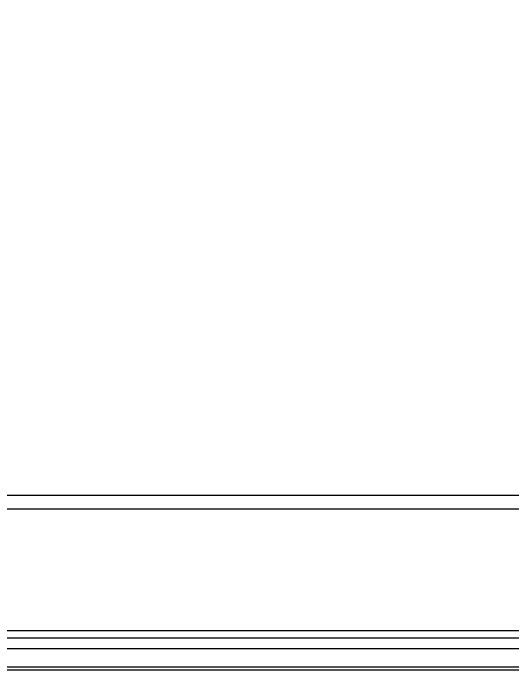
# Model space of a CAD drawing. Extents: x 0 to 60, y -32 to 0.
# Drawn here: x 30 to 42.18, y -32 to -16 of the extents above; entities that cross this region are included whole.
import ezdxf

# ---------------------------------------------------------------- set-up
doc = ezdxf.new("R2010")
doc.units = 0
doc.layers.get('0').update_dxf_attribs({"linetype": 'CONTINUOUS'})

msp = doc.modelspace()

# ---------------------------------------------------------------- linework, layer by layer
msp.add_lwpolyline([(2.48, -3.474), (2.48, -26.747, 0.414214), (3.48, -27.747), (56.56, -27.747, 0.414214), (57.56, -26.747), (57.56, -22.924)], format="xyb")
for points in [[(3.382, -28.079), (56.616, -28.079)], [(0.566, -31.038), (59.437, -31.038), (59.515, -31.028), (59.534, -31.025), (59.611, -31.015), (59.686, -30.959)], [(59.686, -31.24), (59.607, -31.24), (57.544, -31.243), (57.466, -31.243), (57.381, -31.231), (2.619, -31.231), (2.534, -31.243), (2.455, -31.243), (0.642, -31.24), (0.563, -31.24)], [(0, -32), (60, -32)]]:
    msp.add_lwpolyline(points)
for points in [[(42.621, -31.485, 0), (41.858, -31.485, 0), (41.085, -31.485, 0), (40.303, -31.485, 0), (39.511, -31.485, 0), (38.711, -31.485, 0), (37.904, -31.485, 0), (37.09, -31.485, 0), (36.27, -31.485, 0), (35.445, -31.485, 0), (34.615, -31.485, 0), (33.781, -31.485, 0), (32.944, -31.485, 0), (32.105, -31.485, 0), (31.264, -31.485, 0), (30.421, -31.485, 0), (29.578, -31.485, 0)], [(42.664, -31.935, 0), (41.898, -31.935, 0), (41.122, -31.935, 0), (40.337, -31.935, 0), (39.542, -31.935, 0), (38.74, -31.935, 0), (37.93, -31.935, 0), (37.113, -31.935, 0), (36.29, -31.935, 0), (35.462, -31.935, 0), (34.63, -31.935, 0), (33.793, -31.935, 0), (32.953, -31.935, 0), (32.111, -31.935, 0), (31.267, -31.935, 0), (30.422, -31.935, 0), (29.577, -31.935, 0)]]:
    msp.add_polyline3d(points)

doc.saveas('drawing.dxf')
